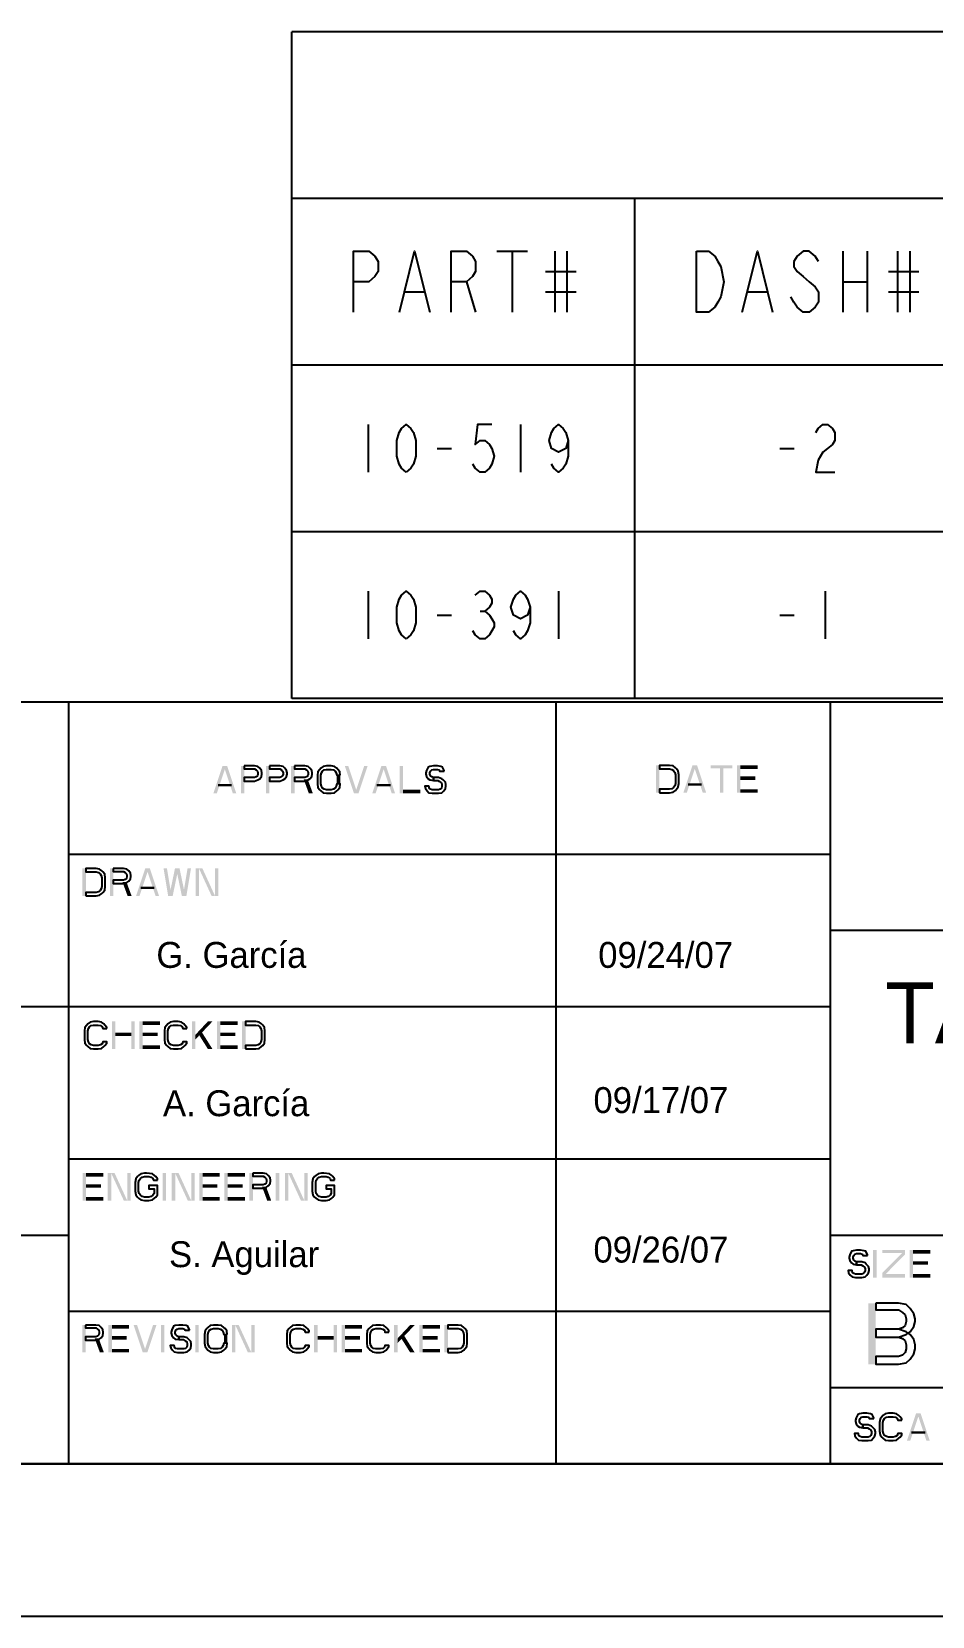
# Model space of a CAD drawing. Extents: x 0 to 34, y 0 to 22.
# Drawn here: x 25.22 to 28.17, y 0 to 5.2 of the extents above; entities that cross this region are included whole.
import ezdxf

# ---------------------------------------------------------------- set-up
doc = ezdxf.new("R2010")
doc.units = 0
doc.header["$LTSCALE"] = 1.87
doc.header["$MEASUREMENT"] = 0
doc.layers.get('0').update_dxf_attribs({"linetype": 'CONTINUOUS'})

msp = doc.modelspace()

# ---------------------------------------------------------------- linework, layer by layer
at = {"color": 2, "linetype": 'Continuous'}
for p, q in [((32.94768, 5.19966), (26.07268, 5.19966)), ((26.07268, 3.01216), (26.07268, 5.19966)), ((32.94768, 4.65279), (26.07268, 4.65279)), ((27.19768, 3.01216), (27.19768, 4.65279)), ((26.74518, 4.47935), (26.84518, 4.47935)), ((26.79518, 4.47935), (26.79518, 4.27935)), ((26.93518, 4.47935), (26.93518, 4.27935)), ((26.97518, 4.47935), (26.97518, 4.27935)), ((27.88018, 4.47935), (27.88018, 4.27935)), ((27.96018, 4.47935), (27.96018, 4.27935)), ((28.06018, 4.47935), (28.06018, 4.27935)), ((28.10018, 4.47935), (28.10018, 4.27935)), ((26.64518, 4.37935), (26.67518, 4.27935)), ((26.90518, 4.41268), (27.00518, 4.41268)), ((27.88018, 4.37935), (27.96018, 4.37935)), ((28.03018, 4.41268), (28.13018, 4.41268)), ((26.44518, 4.34602), (26.50518, 4.34602)), ((26.90518, 4.34602), (27.00518, 4.34602)), ((27.57018, 4.34602), (27.63018, 4.34602)), ((28.03018, 4.34602), (28.13018, 4.34602)), ((32.94768, 4.10591), (26.07268, 4.10591)), ((26.32268, 3.9106), (26.32268, 3.75435)), ((26.82268, 3.9106), (26.82268, 3.75435)), ((26.54924, 3.83248), (26.59612, 3.83248)), ((27.67424, 3.83248), (27.72112, 3.83248)), ((32.94768, 3.55904), (26.07268, 3.55904)), ((26.32268, 3.36373), (26.32268, 3.20748)), ((26.94768, 3.36373), (26.94768, 3.20748)), ((27.82268, 3.36373), (27.82268, 3.20748)), ((26.54924, 3.2856), (26.59612, 3.2856)), ((26.68987, 3.29862), (26.70549, 3.29862)), ((27.67424, 3.2856), (27.72112, 3.2856)), ((32.94768, 3.01216), (26.07268, 3.01216))]:
    msp.add_line(p, q, dxfattribs=at)
at = {"color": 7, "linetype": 'Continuous'}
for p, q in [((32.96, 3), (20.08, 3)), ((25.34, 0.5), (25.34, 3)), ((26.94, 0.5), (26.94, 3)), ((27.84, 0.5), (27.84, 3)), ((27.84, 2.5), (25.34, 2.5)), ((32.96, 2.25), (27.84, 2.25)), ((27.84, 2), (20.08, 2)), ((27.84, 1.5), (25.34, 1.5)), ((25.34, 1.25), (20.08, 1.25)), ((32.96, 1.25), (27.84, 1.25)), ((27.84, 1), (25.34, 1)), ((32.96, 0.75), (27.84, 0.75)), ((1.06, 0.5), (32.96, 0.5)), ((32.96, 0.5), (20.08, 0.5)), ((0, 0), (34, 0))]:
    msp.add_line(p, q, dxfattribs=at)
at = {"color": 2, "linetype": 'Continuous'}
for points in [[(26.27518, 4.27935), (26.27518, 4.47935), (26.32518, 4.47935), (26.34518, 4.46268), (26.35518, 4.44602), (26.35518, 4.41268), (26.34518, 4.39602), (26.32518, 4.37935), (26.27518, 4.37935)], [(26.42518, 4.27935), (26.47518, 4.47935), (26.52518, 4.27935)], [(26.59518, 4.27935), (26.59518, 4.47935), (26.64518, 4.47935), (26.66518, 4.46268), (26.67518, 4.44602), (26.67518, 4.41268), (26.66518, 4.39602), (26.64518, 4.37935), (26.59518, 4.37935)], [(27.40018, 4.47935), (27.44018, 4.47935), (27.46018, 4.46268), (27.47018, 4.44602), (27.48018, 4.42935), (27.49018, 4.37935), (27.48018, 4.32935), (27.47018, 4.31268), (27.46018, 4.29602), (27.44018, 4.27935), (27.40018, 4.27935), (27.40018, 4.47935)], [(27.55018, 4.27935), (27.60018, 4.47935), (27.65018, 4.27935)], [(27.80018, 4.44602), (27.79018, 4.46268), (27.77018, 4.47935), (27.75018, 4.47935), (27.73018, 4.46268), (27.72018, 4.44602), (27.72018, 4.42935), (27.73018, 4.41268), (27.75018, 4.39602), (27.77018, 4.37935), (27.79018, 4.36268), (27.80018, 4.34602), (27.80018, 4.31268), (27.79018, 4.29602), (27.77018, 4.27935), (27.75018, 4.27935), (27.73018, 4.29602), (27.72018, 4.31268), (27.71018, 4.32935)], [(26.44768, 3.75435), (26.43206, 3.76737), (26.42424, 3.78039), (26.41643, 3.80643), (26.41643, 3.85852), (26.42424, 3.88456), (26.43206, 3.89758), (26.44768, 3.9106), (26.46331, 3.89758), (26.47112, 3.88456), (26.47893, 3.85852), (26.47893, 3.80643), (26.47112, 3.78039), (26.46331, 3.76737), (26.44768, 3.75435)], [(26.72893, 3.9106), (26.68205, 3.9106), (26.67424, 3.8455), (26.68987, 3.85852), (26.70549, 3.85852), (26.72112, 3.8455), (26.72893, 3.83248), (26.73674, 3.80643), (26.72893, 3.78039), (26.72112, 3.76737), (26.70549, 3.75435), (26.68987, 3.75435), (26.67424, 3.76737), (26.66643, 3.78039)], [(26.97893, 3.85852), (26.97112, 3.83248), (26.94768, 3.81945), (26.92424, 3.83248), (26.91643, 3.85852), (26.92424, 3.88456), (26.93205, 3.89758), (26.94768, 3.9106), (26.96331, 3.89758), (26.97112, 3.88456), (26.97893, 3.85852), (26.97893, 3.80643), (26.97112, 3.78039), (26.96331, 3.76737), (26.94768, 3.75435), (26.93205, 3.76737), (26.92424, 3.78039)], [(27.79143, 3.88456), (27.79924, 3.89758), (27.81487, 3.9106), (27.83049, 3.9106), (27.84612, 3.89758), (27.85393, 3.88456), (27.85393, 3.85852), (27.84612, 3.8455), (27.83049, 3.83248), (27.81487, 3.81945), (27.79924, 3.79341), (27.79143, 3.75435), (27.85393, 3.75435)], [(26.44768, 3.20748), (26.43206, 3.2205), (26.42424, 3.23352), (26.41643, 3.25956), (26.41643, 3.31164), (26.42424, 3.33768), (26.43206, 3.35071), (26.44768, 3.36373), (26.46331, 3.35071), (26.47112, 3.33768), (26.47893, 3.31164), (26.47893, 3.25956), (26.47112, 3.23352), (26.46331, 3.2205), (26.44768, 3.20748)], [(26.67424, 3.35071), (26.68987, 3.36373), (26.70549, 3.36373), (26.72112, 3.35071), (26.72893, 3.33768), (26.72893, 3.32466), (26.72112, 3.31164), (26.70549, 3.29862), (26.72112, 3.2856), (26.72893, 3.27258), (26.73674, 3.25956), (26.73674, 3.24654), (26.72893, 3.23352), (26.72112, 3.2205), (26.70549, 3.20748), (26.68987, 3.20748), (26.67424, 3.2205), (26.66643, 3.23352)], [(26.85393, 3.31164), (26.84612, 3.2856), (26.82268, 3.27258), (26.79924, 3.2856), (26.79143, 3.31164), (26.79924, 3.33768), (26.80706, 3.35071), (26.82268, 3.36373), (26.8383, 3.35071), (26.84612, 3.33768), (26.85393, 3.31164), (26.85393, 3.25956), (26.84612, 3.23352), (26.8383, 3.2205), (26.82268, 3.20748), (26.80706, 3.2205), (26.79924, 3.23352)]]:
    msp.add_lwpolyline(points, dxfattribs=at)
for points in [[(25.91623, 2.79056), (25.91623, 2.78099), (25.94998, 2.78099), (25.95561, 2.77716), (25.95936, 2.77333), (25.96123, 2.76758), (25.96123, 2.76375), (25.95936, 2.75801), (25.95561, 2.75418), (25.94998, 2.75226), (25.91623, 2.75226), (25.91623, 2.74078), (25.94998, 2.74078), (25.96123, 2.74461), (25.96686, 2.74844), (25.97248, 2.75609), (25.97436, 2.76375), (25.97436, 2.76758), (25.97248, 2.77524), (25.96686, 2.7829), (25.96123, 2.78865), (25.94998, 2.79056), (25.91623, 2.79056)], [(25.99873, 2.79056), (25.99873, 2.78099), (26.03248, 2.78099), (26.03811, 2.77716), (26.04186, 2.77333), (26.04373, 2.76758), (26.04373, 2.76375), (26.04186, 2.75801), (26.03811, 2.75418), (26.03248, 2.75226), (25.99873, 2.75226), (25.99873, 2.74078), (26.03248, 2.74078), (26.04373, 2.74461), (26.04936, 2.74844), (26.05498, 2.75609), (26.05686, 2.76375), (26.05686, 2.76758), (26.05498, 2.77524), (26.04936, 2.7829), (26.04373, 2.78865), (26.03248, 2.79056), (25.99873, 2.79056)], [(26.08123, 2.79056), (26.08123, 2.78099), (26.11498, 2.78099), (26.12061, 2.77716), (26.12436, 2.77333), (26.12623, 2.76758), (26.12623, 2.76375), (26.12436, 2.75801), (26.12061, 2.75418), (26.11498, 2.75226), (26.08123, 2.75226), (26.08123, 2.74078), (26.11498, 2.74078), (26.12623, 2.74461), (26.13186, 2.74844), (26.13748, 2.75609), (26.13936, 2.76375), (26.13936, 2.76758), (26.13748, 2.77524), (26.13186, 2.7829), (26.12623, 2.78865), (26.11498, 2.79056), (26.08123, 2.79056)], [(26.23123, 2.75992), (26.22936, 2.77141), (26.22373, 2.77907), (26.21998, 2.7829), (26.21248, 2.78865), (26.20123, 2.79056), (26.18623, 2.79056), (26.17498, 2.78865), (26.16748, 2.7829), (26.16373, 2.77907), (26.15811, 2.77141), (26.15623, 2.75992), (26.15623, 2.7312), (26.15811, 2.71971), (26.16373, 2.71205), (26.16748, 2.70822), (26.17498, 2.70248), (26.18623, 2.70056), (26.20123, 2.70056), (26.21248, 2.70248), (26.21998, 2.70822), (26.22373, 2.71205), (26.22936, 2.71971), (26.23123, 2.7312), (26.21998, 2.7312), (26.21811, 2.72354), (26.21436, 2.7178), (26.20873, 2.71397), (26.20123, 2.71205), (26.18623, 2.71205), (26.17873, 2.71397), (26.17311, 2.7178), (26.16936, 2.72354), (26.16748, 2.7312), (26.16748, 2.75992), (26.16936, 2.76758), (26.17311, 2.77333), (26.17873, 2.77716), (26.18623, 2.77907), (26.20123, 2.77907), (26.20873, 2.77716), (26.21436, 2.77333), (26.21811, 2.76758), (26.21998, 2.75992), (26.23123, 2.75992)], [(26.57248, 2.77333), (26.57248, 2.77524), (26.56686, 2.78673), (26.56123, 2.78865), (26.54998, 2.79056), (26.53686, 2.79056), (26.52561, 2.78865), (26.51998, 2.78673), (26.51436, 2.77524), (26.51248, 2.76758), (26.51248, 2.76375), (26.51436, 2.75609), (26.51998, 2.74844), (26.52561, 2.74461), (26.53686, 2.74269), (26.53686, 2.75226), (26.53123, 2.75418), (26.52748, 2.75801), (26.52561, 2.76375), (26.52561, 2.76758), (26.52748, 2.77333), (26.53123, 2.77716), (26.53686, 2.77907), (26.54998, 2.77907), (26.55561, 2.77716), (26.55748, 2.77333), (26.57248, 2.77333)], [(27.27841, 2.70211), (27.31216, 2.70211), (27.32341, 2.70402), (27.33091, 2.70977), (27.33466, 2.7136), (27.34029, 2.72126), (27.34216, 2.73275), (27.34216, 2.76147), (27.34029, 2.77296), (27.33466, 2.78062), (27.33091, 2.78445), (27.32341, 2.79019), (27.31216, 2.79211), (27.27841, 2.79211), (27.27841, 2.78062), (27.31216, 2.78062), (27.31966, 2.7787), (27.32529, 2.77487), (27.32904, 2.76913), (27.33091, 2.76147), (27.33091, 2.73275), (27.32904, 2.72509), (27.32529, 2.71934), (27.31966, 2.71551), (27.31216, 2.7136), (27.27841, 2.7136), (27.27841, 2.70211)], [(26.53686, 2.74269), (26.55186, 2.74269), (26.55748, 2.73886), (26.56311, 2.73503), (26.56498, 2.72929), (26.56498, 2.72354), (26.56311, 2.7178), (26.55936, 2.71397), (26.55373, 2.71205), (26.53311, 2.71205), (26.52748, 2.71397), (26.52373, 2.71588), (26.52186, 2.72354), (26.50873, 2.72354), (26.51061, 2.71588), (26.51623, 2.70822), (26.52186, 2.70248), (26.53311, 2.70056), (26.55373, 2.70056), (26.56498, 2.70248), (26.57061, 2.70822), (26.57623, 2.71588), (26.57811, 2.72354), (26.57811, 2.72929), (26.57623, 2.73695), (26.56873, 2.74461), (26.56498, 2.74844), (26.55373, 2.75226), (26.53686, 2.75226), (26.53686, 2.74269)], [(25.39638, 2.36408), (25.43012, 2.36408), (25.44137, 2.36599), (25.44887, 2.37174), (25.45262, 2.37557), (25.45825, 2.38323), (25.46013, 2.39471), (25.46013, 2.42344), (25.45825, 2.43493), (25.45262, 2.44259), (25.44887, 2.44642), (25.44137, 2.45216), (25.43012, 2.45408), (25.39638, 2.45408), (25.39638, 2.44259), (25.43012, 2.44259), (25.43762, 2.44067), (25.44325, 2.43684), (25.447, 2.4311), (25.44887, 2.42344), (25.44887, 2.39471), (25.447, 2.38706), (25.44325, 2.38131), (25.43762, 2.37748), (25.43012, 2.37557), (25.39638, 2.37557), (25.39638, 2.36408)], [(25.48637, 2.45408), (25.48637, 2.4445), (25.52012, 2.4445), (25.52575, 2.44067), (25.5295, 2.43684), (25.53137, 2.4311), (25.53137, 2.42727), (25.5295, 2.42152), (25.52575, 2.41769), (25.52012, 2.41578), (25.48637, 2.41578), (25.48637, 2.40429), (25.52012, 2.40429), (25.53137, 2.40812), (25.537, 2.41195), (25.54262, 2.41961), (25.5445, 2.42727), (25.5445, 2.4311), (25.54262, 2.43876), (25.537, 2.44642), (25.53137, 2.45216), (25.52012, 2.45408), (25.48637, 2.45408)], [(25.4648, 1.92879), (25.4648, 1.93262), (25.45917, 1.94028), (25.45542, 1.94411), (25.44793, 1.94985), (25.43667, 1.95177), (25.42167, 1.95177), (25.41042, 1.94985), (25.40292, 1.94411), (25.39917, 1.94028), (25.39355, 1.93262), (25.39167, 1.92113), (25.39167, 1.89241), (25.39355, 1.88092), (25.39917, 1.87326), (25.40292, 1.86943), (25.41042, 1.86368), (25.42167, 1.86177), (25.43667, 1.86177), (25.44793, 1.86368), (25.45542, 1.86943), (25.45917, 1.87326), (25.4648, 1.88092), (25.4648, 1.88475), (25.45167, 1.88475), (25.4498, 1.879), (25.44418, 1.87517), (25.43667, 1.87326), (25.42167, 1.87326), (25.41417, 1.87517), (25.40855, 1.879), (25.4048, 1.88475), (25.40292, 1.89241), (25.40292, 1.92113), (25.4048, 1.92879), (25.40855, 1.93453), (25.41417, 1.93836), (25.42167, 1.94028), (25.43667, 1.94028), (25.44418, 1.93836), (25.4498, 1.93453), (25.45167, 1.92879), (25.4648, 1.92879)], [(25.7273, 1.92879), (25.7273, 1.93262), (25.72167, 1.94028), (25.71792, 1.94411), (25.71042, 1.94985), (25.69918, 1.95177), (25.68417, 1.95177), (25.67292, 1.94985), (25.66542, 1.94411), (25.66167, 1.94028), (25.65605, 1.93262), (25.65417, 1.92113), (25.65417, 1.89241), (25.65605, 1.88092), (25.66167, 1.87326), (25.66542, 1.86943), (25.67292, 1.86368), (25.68417, 1.86177), (25.69918, 1.86177), (25.71042, 1.86368), (25.71792, 1.86943), (25.72167, 1.87326), (25.7273, 1.88092), (25.7273, 1.88475), (25.71417, 1.88475), (25.7123, 1.879), (25.70667, 1.87517), (25.69918, 1.87326), (25.68417, 1.87326), (25.67667, 1.87517), (25.67105, 1.879), (25.6673, 1.88475), (25.66542, 1.89241), (25.66542, 1.92113), (25.6673, 1.92879), (25.67105, 1.93453), (25.67667, 1.93836), (25.68417, 1.94028), (25.69918, 1.94028), (25.70667, 1.93836), (25.7123, 1.93453), (25.71417, 1.92879), (25.7273, 1.92879)], [(25.92042, 1.86177), (25.95418, 1.86177), (25.96542, 1.86368), (25.97292, 1.86943), (25.97667, 1.87326), (25.9823, 1.88092), (25.98417, 1.89241), (25.98417, 1.92113), (25.9823, 1.93262), (25.97667, 1.94028), (25.97292, 1.94411), (25.96542, 1.94985), (25.95418, 1.95177), (25.92042, 1.95177), (25.92042, 1.94028), (25.95418, 1.94028), (25.96167, 1.93836), (25.9673, 1.93453), (25.97105, 1.92879), (25.97292, 1.92113), (25.97292, 1.89241), (25.97105, 1.88475), (25.9673, 1.879), (25.96167, 1.87517), (25.95418, 1.87326), (25.92042, 1.87326), (25.92042, 1.86177)], [(25.63144, 1.43128), (25.63144, 1.43511), (25.62581, 1.44277), (25.62206, 1.4466), (25.61456, 1.45235), (25.59581, 1.45426), (25.58831, 1.45426), (25.57706, 1.45235), (25.56956, 1.4466), (25.56581, 1.44277), (25.56019, 1.43511), (25.55831, 1.42362), (25.55831, 1.3949), (25.56019, 1.38341), (25.56581, 1.37575), (25.56956, 1.37192), (25.57706, 1.36618), (25.58831, 1.36426), (25.60331, 1.36426), (25.61456, 1.36618), (25.62206, 1.37192), (25.62581, 1.37575), (25.63144, 1.38341), (25.63144, 1.41405), (25.60331, 1.41405), (25.60331, 1.40256), (25.62019, 1.40256), (25.62019, 1.38724), (25.61644, 1.3815), (25.61081, 1.37767), (25.60331, 1.37575), (25.58831, 1.37575), (25.58081, 1.37767), (25.57519, 1.3815), (25.57144, 1.38724), (25.56956, 1.3949), (25.56956, 1.42362), (25.57144, 1.43128), (25.57519, 1.43703), (25.58081, 1.44086), (25.58831, 1.44277), (25.60331, 1.44277), (25.61081, 1.44086), (25.61644, 1.43703), (25.61831, 1.43128), (25.63144, 1.43128)], [(25.94456, 1.45426), (25.94456, 1.44469), (25.97831, 1.44469), (25.98394, 1.44086), (25.98769, 1.43703), (25.98956, 1.43128), (25.98956, 1.42745), (25.98769, 1.42171), (25.98394, 1.41788), (25.97831, 1.41596), (25.94456, 1.41596), (25.94456, 1.40447), (25.97831, 1.40447), (25.98956, 1.4083), (25.99519, 1.41213), (26.00081, 1.41979), (26.00269, 1.42745), (26.00269, 1.43128), (26.00081, 1.43894), (25.99519, 1.4466), (25.98956, 1.45235), (25.97831, 1.45426), (25.94456, 1.45426)], [(26.21269, 1.43128), (26.21269, 1.43511), (26.20706, 1.44277), (26.20331, 1.4466), (26.19581, 1.45235), (26.17706, 1.45426), (26.16956, 1.45426), (26.15831, 1.45235), (26.15081, 1.4466), (26.14706, 1.44277), (26.14144, 1.43511), (26.13956, 1.42362), (26.13956, 1.3949), (26.14144, 1.38341), (26.14706, 1.37575), (26.15081, 1.37192), (26.15831, 1.36618), (26.16956, 1.36426), (26.18456, 1.36426), (26.19581, 1.36618), (26.20331, 1.37192), (26.20706, 1.37575), (26.21269, 1.38341), (26.21269, 1.41405), (26.18456, 1.41405), (26.18456, 1.40256), (26.20144, 1.40256), (26.20144, 1.38724), (26.19769, 1.3815), (26.19206, 1.37767), (26.18456, 1.37575), (26.16956, 1.37575), (26.16206, 1.37767), (26.15644, 1.3815), (26.15269, 1.38724), (26.15081, 1.3949), (26.15081, 1.42362), (26.15269, 1.43128), (26.15644, 1.43703), (26.16206, 1.44086), (26.16956, 1.44277), (26.18456, 1.44277), (26.19206, 1.44086), (26.19769, 1.43703), (26.19956, 1.43128), (26.21269, 1.43128)], [(27.96131, 1.18439), (27.96131, 1.1863), (27.95569, 1.19779), (27.95006, 1.19971), (27.93882, 1.20162), (27.92569, 1.20162), (27.91444, 1.19971), (27.90881, 1.19779), (27.90319, 1.1863), (27.90131, 1.17864), (27.90131, 1.17481), (27.90319, 1.16715), (27.90881, 1.15949), (27.91444, 1.15566), (27.92569, 1.15375), (27.92569, 1.16332), (27.92007, 1.16524), (27.91632, 1.16907), (27.91444, 1.17481), (27.91444, 1.17864), (27.91632, 1.18439), (27.92007, 1.18822), (27.92569, 1.19013), (27.93882, 1.19013), (27.94444, 1.18822), (27.94631, 1.18439), (27.96131, 1.18439)], [(27.92569, 1.15375), (27.94069, 1.15375), (27.94631, 1.14992), (27.95194, 1.14609), (27.95381, 1.14035), (27.95381, 1.1346), (27.95194, 1.12886), (27.94819, 1.12503), (27.94257, 1.12311), (27.92194, 1.12311), (27.91632, 1.12503), (27.91256, 1.12694), (27.91069, 1.1346), (27.89756, 1.1346), (27.89944, 1.12694), (27.90506, 1.11928), (27.91069, 1.11354), (27.92194, 1.11162), (27.94257, 1.11162), (27.95381, 1.11354), (27.95944, 1.11928), (27.96506, 1.12694), (27.96694, 1.1346), (27.96694, 1.14035), (27.96506, 1.14801), (27.95756, 1.15566), (27.95381, 1.15949), (27.94257, 1.16332), (27.92569, 1.16332), (27.92569, 1.15375)], [(27.98874, 1.02702), (27.98874, 1.00574), (28.06374, 1.00574), (28.07623, 0.99723), (28.08457, 0.98872), (28.08874, 0.97595), (28.08874, 0.96744), (28.08457, 0.95468), (28.07623, 0.94617), (28.06374, 0.94191), (27.98874, 0.94191), (27.98874, 0.91638), (28.06374, 0.91638), (28.08874, 0.92489), (28.10123, 0.9334), (28.11374, 0.95042), (28.1179, 0.96744), (28.1179, 0.97595), (28.11374, 0.99298), (28.10123, 1.01), (28.08874, 1.02276), (28.06374, 1.02702), (27.98874, 1.02702)], [(25.39558, 0.95578), (25.39558, 0.94621), (25.42933, 0.94621), (25.43495, 0.94238), (25.4387, 0.93855), (25.44058, 0.9328), (25.44058, 0.92897), (25.4387, 0.92323), (25.43495, 0.9194), (25.42933, 0.91748), (25.39558, 0.91748), (25.39558, 0.90599), (25.42933, 0.90599), (25.44058, 0.90982), (25.4462, 0.91365), (25.45183, 0.92131), (25.4537, 0.92897), (25.4537, 0.9328), (25.45183, 0.94046), (25.4462, 0.94812), (25.44058, 0.95387), (25.42933, 0.95578), (25.39558, 0.95578)], [(25.73683, 0.93855), (25.73683, 0.94046), (25.7312, 0.95195), (25.72558, 0.95387), (25.71433, 0.95578), (25.7012, 0.95578), (25.68995, 0.95387), (25.68433, 0.95195), (25.6787, 0.94046), (25.67683, 0.9328), (25.67683, 0.92897), (25.6787, 0.92131), (25.68433, 0.91365), (25.68995, 0.90982), (25.7012, 0.90791), (25.7012, 0.91748), (25.69558, 0.9194), (25.69183, 0.92323), (25.68995, 0.92897), (25.68995, 0.9328), (25.69183, 0.93855), (25.69558, 0.94238), (25.7012, 0.94429), (25.71433, 0.94429), (25.71995, 0.94238), (25.72183, 0.93855), (25.73683, 0.93855)], [(25.86058, 0.92514), (25.8587, 0.93663), (25.85308, 0.94429), (25.84933, 0.94812), (25.84183, 0.95387), (25.83058, 0.95578), (25.81558, 0.95578), (25.80433, 0.95387), (25.79683, 0.94812), (25.79308, 0.94429), (25.78745, 0.93663), (25.78558, 0.92514), (25.78558, 0.89642), (25.78745, 0.88493), (25.79308, 0.87727), (25.79683, 0.87344), (25.80433, 0.8677), (25.81558, 0.86578), (25.83058, 0.86578), (25.84183, 0.8677), (25.84933, 0.87344), (25.85308, 0.87727), (25.8587, 0.88493), (25.86058, 0.89642), (25.84933, 0.89642), (25.84745, 0.88876), (25.8437, 0.88302), (25.83808, 0.87919), (25.83058, 0.87727), (25.81558, 0.87727), (25.80808, 0.87919), (25.80245, 0.88302), (25.7987, 0.88876), (25.79683, 0.89642), (25.79683, 0.92514), (25.7987, 0.9328), (25.80245, 0.93855), (25.80808, 0.94238), (25.81558, 0.94429), (25.83058, 0.94429), (25.83808, 0.94238), (25.8437, 0.93855), (25.84745, 0.9328), (25.84933, 0.92514), (25.86058, 0.92514)], [(26.1287, 0.9328), (26.1287, 0.93663), (26.12308, 0.94429), (26.11933, 0.94812), (26.11183, 0.95387), (26.10058, 0.95578), (26.08558, 0.95578), (26.07433, 0.95387), (26.06683, 0.94812), (26.06308, 0.94429), (26.05745, 0.93663), (26.05558, 0.92514), (26.05558, 0.89642), (26.05745, 0.88493), (26.06308, 0.87727), (26.06683, 0.87344), (26.07433, 0.8677), (26.08558, 0.86578), (26.10058, 0.86578), (26.11183, 0.8677), (26.11933, 0.87344), (26.12308, 0.87727), (26.1287, 0.88493), (26.1287, 0.88876), (26.11558, 0.88876), (26.1137, 0.88302), (26.10808, 0.87919), (26.10058, 0.87727), (26.08558, 0.87727), (26.07808, 0.87919), (26.07245, 0.88302), (26.0687, 0.88876), (26.06683, 0.89642), (26.06683, 0.92514), (26.0687, 0.9328), (26.07245, 0.93855), (26.07808, 0.94238), (26.08558, 0.94429), (26.10058, 0.94429), (26.10808, 0.94238), (26.1137, 0.93855), (26.11558, 0.9328), (26.1287, 0.9328)], [(26.3912, 0.9328), (26.3912, 0.93663), (26.38558, 0.94429), (26.38183, 0.94812), (26.37433, 0.95387), (26.36308, 0.95578), (26.34808, 0.95578), (26.33683, 0.95387), (26.32933, 0.94812), (26.32558, 0.94429), (26.31995, 0.93663), (26.31808, 0.92514), (26.31808, 0.89642), (26.31995, 0.88493), (26.32558, 0.87727), (26.32933, 0.87344), (26.33683, 0.8677), (26.34808, 0.86578), (26.36308, 0.86578), (26.37433, 0.8677), (26.38183, 0.87344), (26.38558, 0.87727), (26.3912, 0.88493), (26.3912, 0.88876), (26.37808, 0.88876), (26.3762, 0.88302), (26.37058, 0.87919), (26.36308, 0.87727), (26.34808, 0.87727), (26.34058, 0.87919), (26.33495, 0.88302), (26.3312, 0.88876), (26.32933, 0.89642), (26.32933, 0.92514), (26.3312, 0.9328), (26.33495, 0.93855), (26.34058, 0.94238), (26.34808, 0.94429), (26.36308, 0.94429), (26.37058, 0.94238), (26.3762, 0.93855), (26.37808, 0.9328), (26.3912, 0.9328)], [(26.58433, 0.86578), (26.61808, 0.86578), (26.62933, 0.8677), (26.63683, 0.87344), (26.64058, 0.87727), (26.6462, 0.88493), (26.64808, 0.89642), (26.64808, 0.92514), (26.6462, 0.93663), (26.64058, 0.94429), (26.63683, 0.94812), (26.62933, 0.95387), (26.61808, 0.95578), (26.58433, 0.95578), (26.58433, 0.94429), (26.61808, 0.94429), (26.62558, 0.94238), (26.6312, 0.93855), (26.63495, 0.9328), (26.63683, 0.92514), (26.63683, 0.89642), (26.63495, 0.88876), (26.6312, 0.88302), (26.62558, 0.87919), (26.61808, 0.87727), (26.58433, 0.87727), (26.58433, 0.86578)], [(27.98874, 0.94191), (27.98874, 0.91638), (28.06374, 0.91638), (28.07623, 0.91212), (28.08457, 0.90361), (28.08874, 0.89085), (28.08874, 0.87808), (28.08457, 0.86532), (28.07623, 0.8568), (28.06374, 0.85255), (27.98874, 0.85255), (27.98874, 0.82702), (28.06374, 0.82702), (28.08874, 0.83127), (28.10123, 0.84404), (28.11374, 0.86106), (28.1179, 0.87808), (28.1179, 0.89085), (28.11374, 0.90787), (28.10123, 0.92489), (28.08874, 0.9334), (28.06374, 0.94191), (27.98874, 0.94191)], [(25.7012, 0.90791), (25.7162, 0.90791), (25.72183, 0.90408), (25.72745, 0.90025), (25.72933, 0.8945), (25.72933, 0.88876), (25.72745, 0.88302), (25.7237, 0.87919), (25.71808, 0.87727), (25.69745, 0.87727), (25.69183, 0.87919), (25.68808, 0.8811), (25.6862, 0.88876), (25.67308, 0.88876), (25.67495, 0.8811), (25.68058, 0.87344), (25.6862, 0.8677), (25.69745, 0.86578), (25.71808, 0.86578), (25.72933, 0.8677), (25.73495, 0.87344), (25.74058, 0.8811), (25.74245, 0.88876), (25.74245, 0.8945), (25.74058, 0.90216), (25.73308, 0.90982), (25.72933, 0.91365), (25.71808, 0.91748), (25.7012, 0.91748), (25.7012, 0.90791)], [(27.94644, 0.61853), (27.96144, 0.61853), (27.96706, 0.6147), (27.97269, 0.61087), (27.97456, 0.60513), (27.97456, 0.59938), (27.97269, 0.59364), (27.96894, 0.58981), (27.96331, 0.58789), (27.94269, 0.58789), (27.93706, 0.58981), (27.93331, 0.59172), (27.93144, 0.59938), (27.91831, 0.59938), (27.92019, 0.59172), (27.92581, 0.58406), (27.93144, 0.57832), (27.94269, 0.5764), (27.96331, 0.5764), (27.97456, 0.57832), (27.98019, 0.58406), (27.98581, 0.59172), (27.98769, 0.59938), (27.98769, 0.60513), (27.98581, 0.61279), (27.97831, 0.62045), (27.97456, 0.62428), (27.96331, 0.62811), (27.94644, 0.62811), (27.94644, 0.61853)], [(27.98206, 0.64917), (27.98206, 0.65109), (27.97644, 0.66257), (27.97081, 0.66449), (27.95957, 0.6664), (27.94644, 0.6664), (27.93519, 0.66449), (27.92956, 0.66257), (27.92394, 0.65109), (27.92206, 0.64343), (27.92206, 0.6396), (27.92394, 0.63194), (27.92956, 0.62428), (27.93519, 0.62045), (27.94644, 0.61853), (27.94644, 0.62811), (27.94081, 0.63002), (27.93706, 0.63385), (27.93519, 0.6396), (27.93519, 0.64343), (27.93706, 0.64917), (27.94081, 0.653), (27.94644, 0.65491), (27.95957, 0.65491), (27.96519, 0.653), (27.96706, 0.64917), (27.98206, 0.64917)], [(28.07394, 0.64343), (28.07394, 0.64726), (28.06831, 0.65491), (28.06456, 0.65874), (28.05706, 0.66449), (28.04581, 0.6664), (28.03081, 0.6664), (28.01957, 0.66449), (28.01206, 0.65874), (28.00831, 0.65491), (28.00269, 0.64726), (28.00081, 0.63577), (28.00081, 0.60704), (28.00269, 0.59555), (28.00831, 0.58789), (28.01206, 0.58406), (28.01957, 0.57832), (28.03081, 0.5764), (28.04581, 0.5764), (28.05706, 0.57832), (28.06456, 0.58406), (28.06831, 0.58789), (28.07394, 0.59555), (28.07394, 0.59938), (28.06081, 0.59938), (28.05894, 0.59364), (28.05331, 0.58981), (28.04581, 0.58789), (28.03081, 0.58789), (28.02332, 0.58981), (28.01769, 0.59364), (28.01394, 0.59938), (28.01206, 0.60704), (28.01206, 0.63577), (28.01394, 0.64343), (28.01769, 0.64917), (28.02332, 0.653), (28.03081, 0.65491), (28.04581, 0.65491), (28.05331, 0.653), (28.05894, 0.64917), (28.06081, 0.64343), (28.07394, 0.64343)]]:
    msp.add_lwpolyline(points, close=True, dxfattribs=at)
for points in [[(25.81498, 2.70056), (25.84498, 2.79056), (25.82623, 2.70056), (25.85623, 2.79056)], [(25.87873, 2.70056), (25.88998, 2.70056), (25.84873, 2.79056), (25.85998, 2.79056)], [(25.90498, 2.79056), (25.90498, 2.70056), (25.91623, 2.79056), (25.91623, 2.70056)], [(25.98748, 2.79056), (25.98748, 2.70056), (25.99873, 2.79056), (25.99873, 2.70056)], [(26.06998, 2.79056), (26.06998, 2.70056), (26.08123, 2.79056), (26.08123, 2.70056)], [(26.23123, 2.75992), (26.21998, 2.75992), (26.23123, 2.7312), (26.21998, 2.7312)], [(26.24623, 2.79056), (26.27623, 2.70056), (26.25748, 2.79056), (26.28748, 2.70056)], [(26.30998, 2.79056), (26.27998, 2.70056), (26.32123, 2.79056), (26.29123, 2.70056)], [(26.33623, 2.70056), (26.36623, 2.79056), (26.34748, 2.70056), (26.37748, 2.79056)], [(26.39998, 2.70056), (26.41123, 2.70056), (26.36998, 2.79056), (26.38123, 2.79056)], [(26.42623, 2.79056), (26.42623, 2.70056), (26.43748, 2.79056), (26.43748, 2.70056)], [(27.26716, 2.79211), (27.26716, 2.70211), (27.27841, 2.79211), (27.27841, 2.70211)], [(27.35716, 2.70211), (27.38716, 2.79211), (27.36841, 2.70211), (27.39841, 2.79211)], [(27.42091, 2.70211), (27.43216, 2.70211), (27.39091, 2.79211), (27.40216, 2.79211)], [(27.44716, 2.79211), (27.44716, 2.78253), (27.51841, 2.79211), (27.51841, 2.78253)], [(27.47716, 2.78253), (27.47716, 2.70211), (27.48841, 2.78253), (27.48841, 2.70211)], [(27.53341, 2.79211), (27.53341, 2.70211), (27.54466, 2.79211), (27.54466, 2.70211)], [(27.54466, 2.79211), (27.54466, 2.78062), (27.60091, 2.79211), (27.60091, 2.78062)], [(25.82998, 2.7312), (25.82998, 2.72354), (25.87498, 2.7312), (25.87498, 2.72354)], [(26.11123, 2.74652), (26.12811, 2.70056), (26.12436, 2.74652), (26.14123, 2.70056)], [(26.35123, 2.7312), (26.35123, 2.72354), (26.39623, 2.7312), (26.39623, 2.72354)], [(26.43748, 2.71205), (26.43748, 2.70056), (26.49373, 2.71205), (26.49373, 2.70056)], [(27.37216, 2.73275), (27.37216, 2.72509), (27.41716, 2.73275), (27.41716, 2.72509)], [(27.54466, 2.75573), (27.54466, 2.74424), (27.59341, 2.75573), (27.59341, 2.74424)], [(27.54466, 2.7136), (27.54466, 2.70211), (27.60091, 2.7136), (27.60091, 2.70211)], [(25.38512, 2.45408), (25.38512, 2.36408), (25.39638, 2.45408), (25.39638, 2.36408)], [(25.47512, 2.45408), (25.47512, 2.36408), (25.48637, 2.45408), (25.48637, 2.36408)], [(25.56137, 2.36408), (25.59137, 2.45408), (25.57262, 2.36408), (25.60262, 2.45408)], [(25.62512, 2.36408), (25.63637, 2.36408), (25.59512, 2.45408), (25.60637, 2.45408)], [(25.65138, 2.45408), (25.66637, 2.36408), (25.66262, 2.45408), (25.67762, 2.36408)], [(25.68887, 2.45408), (25.67012, 2.36408), (25.70012, 2.45408), (25.68137, 2.36408)], [(25.69262, 2.45408), (25.71137, 2.36408), (25.70387, 2.45408), (25.72262, 2.36408)], [(25.73012, 2.45408), (25.71513, 2.36408), (25.74137, 2.45408), (25.72637, 2.36408)], [(25.75637, 2.45408), (25.75637, 2.36408), (25.76762, 2.45408), (25.76762, 2.36408)], [(25.76762, 2.45408), (25.80887, 2.36408), (25.77888, 2.45408), (25.82012, 2.36408)], [(25.82012, 2.45408), (25.82012, 2.36408), (25.83137, 2.45408), (25.83137, 2.36408)], [(25.51637, 2.41003), (25.53325, 2.36408), (25.5295, 2.41003), (25.54637, 2.36408)], [(25.57637, 2.39471), (25.57637, 2.38706), (25.62137, 2.39471), (25.62137, 2.38706)], [(25.48167, 1.95177), (25.48167, 1.86177), (25.49292, 1.95177), (25.49292, 1.86177)], [(25.54542, 1.95177), (25.54542, 1.86177), (25.55667, 1.95177), (25.55667, 1.86177)], [(25.57168, 1.95177), (25.57168, 1.86177), (25.58292, 1.95177), (25.58292, 1.86177)], [(25.58292, 1.95177), (25.58292, 1.94028), (25.63918, 1.95177), (25.63918, 1.94028)], [(25.74417, 1.95177), (25.74417, 1.86177), (25.75542, 1.95177), (25.75542, 1.86177)], [(25.79667, 1.95177), (25.75542, 1.90773), (25.81167, 1.95177), (25.75542, 1.89241)], [(25.82668, 1.95177), (25.82668, 1.86177), (25.83792, 1.95177), (25.83792, 1.86177)], [(25.83792, 1.95177), (25.83792, 1.94028), (25.89418, 1.95177), (25.89418, 1.94028)], [(25.90917, 1.95177), (25.90917, 1.86177), (25.92042, 1.95177), (25.92042, 1.86177)], [(25.49292, 1.91538), (25.49292, 1.9039), (25.54542, 1.91538), (25.54542, 1.9039)], [(25.58292, 1.91538), (25.58292, 1.9039), (25.63168, 1.91538), (25.63168, 1.9039)], [(25.58292, 1.87326), (25.58292, 1.86177), (25.63918, 1.87326), (25.63918, 1.86177)], [(25.76293, 1.91538), (25.79667, 1.86177), (25.77792, 1.91538), (25.81167, 1.86177)], [(25.83792, 1.91538), (25.83792, 1.9039), (25.88668, 1.91538), (25.88668, 1.9039)], [(25.83792, 1.87326), (25.83792, 1.86177), (25.89418, 1.87326), (25.89418, 1.86177)], [(25.38581, 1.45426), (25.38581, 1.36426), (25.39706, 1.45426), (25.39706, 1.36426)], [(25.39706, 1.45426), (25.39706, 1.44277), (25.45331, 1.45426), (25.45331, 1.44277)], [(25.39706, 1.41788), (25.39706, 1.40639), (25.44581, 1.41788), (25.44581, 1.40639)], [(25.46831, 1.45426), (25.46831, 1.36426), (25.47956, 1.45426), (25.47956, 1.36426)], [(25.47956, 1.45426), (25.52081, 1.36426), (25.49081, 1.45426), (25.53206, 1.36426)], [(25.53206, 1.45426), (25.53206, 1.36426), (25.54331, 1.45426), (25.54331, 1.36426)], [(25.64831, 1.45426), (25.64831, 1.36426), (25.65956, 1.45426), (25.65956, 1.36426)], [(25.67831, 1.45426), (25.67831, 1.36426), (25.68956, 1.45426), (25.68956, 1.36426)], [(25.68956, 1.45426), (25.73081, 1.36426), (25.70081, 1.45426), (25.74206, 1.36426)], [(25.74206, 1.45426), (25.74206, 1.36426), (25.75331, 1.45426), (25.75331, 1.36426)], [(25.76831, 1.45426), (25.76831, 1.36426), (25.77956, 1.45426), (25.77956, 1.36426)], [(25.77956, 1.45426), (25.77956, 1.44277), (25.83581, 1.45426), (25.83581, 1.44277)], [(25.77956, 1.41788), (25.77956, 1.40639), (25.82831, 1.41788), (25.82831, 1.40639)], [(25.85081, 1.45426), (25.85081, 1.36426), (25.86206, 1.45426), (25.86206, 1.36426)], [(25.86206, 1.45426), (25.86206, 1.44277), (25.91831, 1.45426), (25.91831, 1.44277)], [(25.86206, 1.41788), (25.86206, 1.40639), (25.91081, 1.41788), (25.91081, 1.40639)], [(25.93331, 1.45426), (25.93331, 1.36426), (25.94456, 1.45426), (25.94456, 1.36426)], [(25.97456, 1.41022), (25.99144, 1.36426), (25.98769, 1.41022), (26.00456, 1.36426)], [(26.01956, 1.45426), (26.01956, 1.36426), (26.03081, 1.45426), (26.03081, 1.36426)], [(26.04956, 1.45426), (26.04956, 1.36426), (26.06081, 1.45426), (26.06081, 1.36426)], [(26.06081, 1.45426), (26.10206, 1.36426), (26.07206, 1.45426), (26.11331, 1.36426)], [(26.11331, 1.45426), (26.11331, 1.36426), (26.12456, 1.45426), (26.12456, 1.36426)], [(25.39706, 1.37575), (25.39706, 1.36426), (25.45331, 1.37575), (25.45331, 1.36426)], [(25.77956, 1.37575), (25.77956, 1.36426), (25.83581, 1.37575), (25.83581, 1.36426)], [(25.86206, 1.37575), (25.86206, 1.36426), (25.91831, 1.37575), (25.91831, 1.36426)], [(27.98007, 1.20162), (27.98007, 1.11162), (27.99132, 1.20162), (27.99132, 1.11162)], [(28.01006, 1.20162), (28.01006, 1.19205), (28.08506, 1.20162), (28.08506, 1.19205)], [(28.08506, 1.20162), (28.01006, 1.12694), (28.08506, 1.18822), (28.01006, 1.11162)], [(28.10006, 1.20162), (28.10006, 1.11162), (28.11132, 1.20162), (28.11132, 1.11162)], [(28.11132, 1.20162), (28.11132, 1.19013), (28.16756, 1.20162), (28.16756, 1.19013)], [(28.11132, 1.16524), (28.11132, 1.15375), (28.16006, 1.16524), (28.16006, 1.15375)], [(28.01006, 1.12311), (28.01006, 1.11162), (28.08506, 1.12311), (28.08506, 1.11162)], [(28.11132, 1.12311), (28.11132, 1.11162), (28.16756, 1.12311), (28.16756, 1.11162)], [(27.96374, 0.82702), (27.96374, 1.02702), (27.98874, 0.82702), (27.98874, 1.02702)], [(25.38433, 0.95578), (25.38433, 0.86578), (25.39558, 0.95578), (25.39558, 0.86578)], [(25.47058, 0.95578), (25.47058, 0.86578), (25.48183, 0.95578), (25.48183, 0.86578)], [(25.48183, 0.95578), (25.48183, 0.94429), (25.53808, 0.95578), (25.53808, 0.94429)], [(25.55308, 0.95578), (25.58308, 0.86578), (25.56433, 0.95578), (25.59433, 0.86578)], [(25.61683, 0.95578), (25.58683, 0.86578), (25.62808, 0.95578), (25.59808, 0.86578)], [(25.64308, 0.95578), (25.64308, 0.86578), (25.65433, 0.95578), (25.65433, 0.86578)], [(25.75558, 0.95578), (25.75558, 0.86578), (25.76683, 0.95578), (25.76683, 0.86578)], [(25.87558, 0.95578), (25.87558, 0.86578), (25.88683, 0.95578), (25.88683, 0.86578)], [(25.88683, 0.95578), (25.92808, 0.86578), (25.89808, 0.95578), (25.93933, 0.86578)], [(25.93933, 0.95578), (25.93933, 0.86578), (25.95058, 0.95578), (25.95058, 0.86578)], [(26.14558, 0.95578), (26.14558, 0.86578), (26.15683, 0.95578), (26.15683, 0.86578)], [(26.20933, 0.95578), (26.20933, 0.86578), (26.22058, 0.95578), (26.22058, 0.86578)], [(26.23558, 0.95578), (26.23558, 0.86578), (26.24683, 0.95578), (26.24683, 0.86578)], [(26.24683, 0.95578), (26.24683, 0.94429), (26.30308, 0.95578), (26.30308, 0.94429)], [(26.40808, 0.95578), (26.40808, 0.86578), (26.41933, 0.95578), (26.41933, 0.86578)], [(26.46058, 0.95578), (26.41933, 0.91174), (26.47558, 0.95578), (26.41933, 0.89642)], [(26.49058, 0.95578), (26.49058, 0.86578), (26.50183, 0.95578), (26.50183, 0.86578)], [(26.50183, 0.95578), (26.50183, 0.94429), (26.55808, 0.95578), (26.55808, 0.94429)], [(26.57308, 0.95578), (26.57308, 0.86578), (26.58433, 0.95578), (26.58433, 0.86578)], [(25.42558, 0.91174), (25.44245, 0.86578), (25.4387, 0.91174), (25.45558, 0.86578)], [(25.48183, 0.9194), (25.48183, 0.90791), (25.53058, 0.9194), (25.53058, 0.90791)], [(25.86058, 0.92514), (25.84933, 0.92514), (25.86058, 0.89642), (25.84933, 0.89642)], [(26.15683, 0.9194), (26.15683, 0.90791), (26.20933, 0.9194), (26.20933, 0.90791)], [(26.24683, 0.9194), (26.24683, 0.90791), (26.29558, 0.9194), (26.29558, 0.90791)], [(26.42683, 0.9194), (26.46058, 0.86578), (26.44183, 0.9194), (26.47558, 0.86578)], [(26.50183, 0.9194), (26.50183, 0.90791), (26.55058, 0.9194), (26.55058, 0.90791)], [(25.48183, 0.87727), (25.48183, 0.86578), (25.53808, 0.87727), (25.53808, 0.86578)], [(26.24683, 0.87727), (26.24683, 0.86578), (26.30308, 0.87727), (26.30308, 0.86578)], [(26.50183, 0.87727), (26.50183, 0.86578), (26.55808, 0.87727), (26.55808, 0.86578)], [(28.09081, 0.5764), (28.12081, 0.6664), (28.10206, 0.5764), (28.13206, 0.6664)], [(28.15456, 0.5764), (28.16581, 0.5764), (28.12456, 0.6664), (28.13581, 0.6664)], [(28.10581, 0.60704), (28.10581, 0.59938), (28.15082, 0.60704), (28.15082, 0.59938)]]:
    msp.add_solid(points, dxfattribs=at)

# ---------------------------------------------------------------- texts
at = {"char_height": 0.085, "attachment_point": 1}
for s, insert in [('G. García', (25.62773, 2.21277)), ('09/24/07', (27.07793, 2.21277)), ('A. García', (25.64956, 1.72609)), ('09/17/07', (27.06221, 1.7364)), ('09/26/07', (27.06221, 1.24572)), ('S. Aguilar', (25.66925, 1.23068))]:
    msp.add_mtext(s, dxfattribs=dict(at, insert=insert))
at = {"color": 1, "insert": (28.0192, 2.08018), "char_height": 0.2, "attachment_point": 1}
msp.add_mtext('{\\C7;TABULATED DRAWING, BODY,\\P    STOPCOCK, 1 WAY}', dxfattribs=at)

doc.saveas('drawing.dxf')
